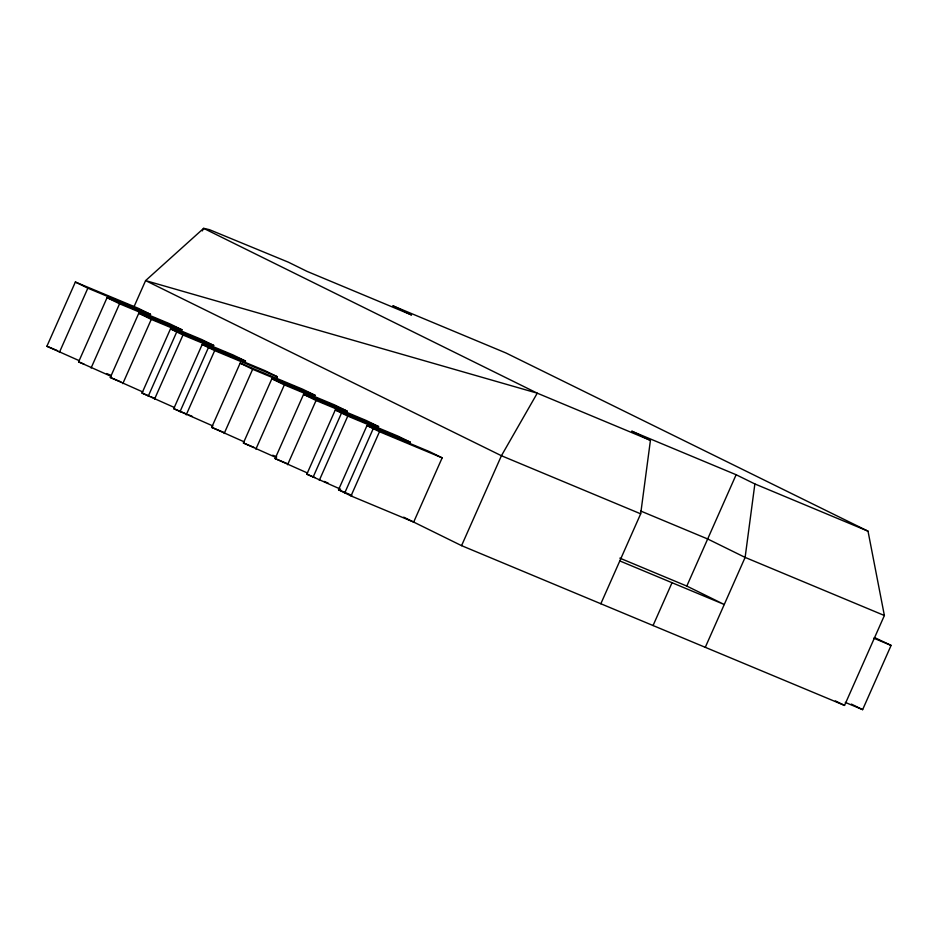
<?xml version="1.0" encoding="UTF-8"?>
<svg xmlns="http://www.w3.org/2000/svg" width="938" height="938" viewBox="0 0 938 938"><rect width="100%" height="100%" fill="white"/><g stroke="black" fill="none" stroke-linecap="round" stroke-linejoin="round"><path stroke-width="1.41" d="M600.836 603.744L640.677 513.825L650.421 440.379L631.684 431.163L736.131 474.734L754.867 483.949L868.013 531.166L884.382 615.504L844.54 705.423L461.566 545.646L403.692 517.166M754.867 483.949L745.124 557.407L705.282 647.326M79.39 360.743L46.9 346.263L75.368 282.033L138.027 308.18L150.514 314.324L149.33 316.997M59.387 352.407L87.844 288.177L75.368 282.033M111.094 376.349L78.604 361.869L107.073 297.639L169.743 323.786L182.23 329.93L119.56 303.783L107.073 297.639M91.092 368.013L119.56 303.783M133.876 307.054L145.601 280.603L203.652 228.356L209.514 229.693L288.376 262.194L307.101 271.41L411.548 314.992L392.823 305.776L505.969 352.981L868.013 531.166M142.799 391.955L110.321 377.475L138.777 313.245L201.447 339.392L213.934 345.536L151.264 319.389L138.777 313.245M122.808 383.619L151.264 319.389M174.515 407.561L142.025 393.081L170.493 328.851L233.163 354.998L245.639 361.142L182.98 334.995L170.493 328.851M148.274 396.153L176.731 331.923M154.512 399.225L182.98 334.995M212.891 425.958L173.741 408.687L202.198 344.457L264.868 370.604L277.355 376.748L276.171 379.421M179.979 411.759L208.447 347.529M186.228 414.831L214.685 350.601L202.198 344.457M244.173 441.845L211.695 427.365L240.151 363.135L302.822 389.282L315.309 395.426L252.639 369.279L240.151 363.135M224.17 433.508L252.639 369.279M275.889 457.451L243.399 442.971L271.868 378.741L334.526 404.888L347.013 411.032L345.829 413.705M255.886 449.114L284.343 384.885L271.868 378.741M307.594 473.057L275.115 458.576L303.572 394.347L366.242 420.494L378.729 426.638L316.059 400.491L303.572 394.347M287.591 464.72L316.059 400.491M340.635 489.226L306.82 474.182L335.288 409.953L397.947 436.1L410.434 442.244L347.764 416.097L335.288 409.953M313.058 477.254L341.526 413.025M319.307 480.326L347.764 416.097M338.524 489.788L366.993 425.559L429.663 451.706L442.15 457.85L413.681 522.079L351.011 495.932L338.524 489.788L351.867 495.346M344.774 492.86L373.23 428.631M351.011 495.932L379.48 431.703L366.993 425.559M461.566 545.646L501.42 455.727L537.263 393.174L650.421 440.379M653.059 625.54L672.03 582.721M619.807 560.924L724.253 604.506L686.804 586.074L736.131 474.734M845.302 702.41L862.632 709.644L891.1 645.414L874.615 637.594M202.28 230.9L203.652 228.356L537.263 393.174L145.601 280.603L501.42 455.727L640.677 513.825M640.724 511.034L707.674 538.975L745.124 557.407L884.382 615.504M87.844 288.177L150.514 314.324M214.685 350.601L277.355 376.748M284.343 384.885L347.013 411.032M379.48 431.703L442.15 457.85M873.77 638.18L891.1 645.414M619.842 558.133L686.804 586.074M46.9 346.263L57.57 350.706M78.604 361.869L83.939 364.085M106.615 373.547L110.614 375.212M110.321 377.475L120.99 381.918M142.025 393.081L148.696 395.859M151.358 396.973L155.368 398.638M173.741 408.687L185.736 413.693M188.409 414.807L192.407 416.472M211.695 427.365L223.69 432.371M243.399 442.971L254.069 447.414M272.735 455.211L276.733 456.876M275.115 458.576L288.447 464.134M306.82 474.182L314.816 477.512M324.149 481.417L328.159 483.082M851.399 704.11L862.632 709.644M835.359 700.909L844.54 705.423"/></g></svg>
